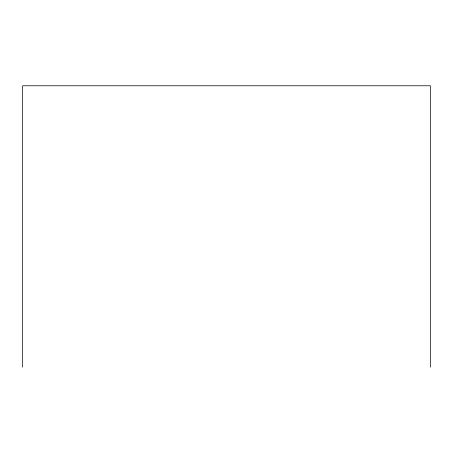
<?xml version="1.0" encoding="UTF-8"?>
<svg xmlns="http://www.w3.org/2000/svg" width="453" height="453" viewBox="0 0 453 453"><rect width="100%" height="100%" fill="white"/><g stroke="black" fill="none" stroke-linecap="round" stroke-linejoin="round"><path stroke-width="0.68" d="M430.35 367.23L430.35 85.77L22.65 85.77L22.65 367.23"/></g></svg>
